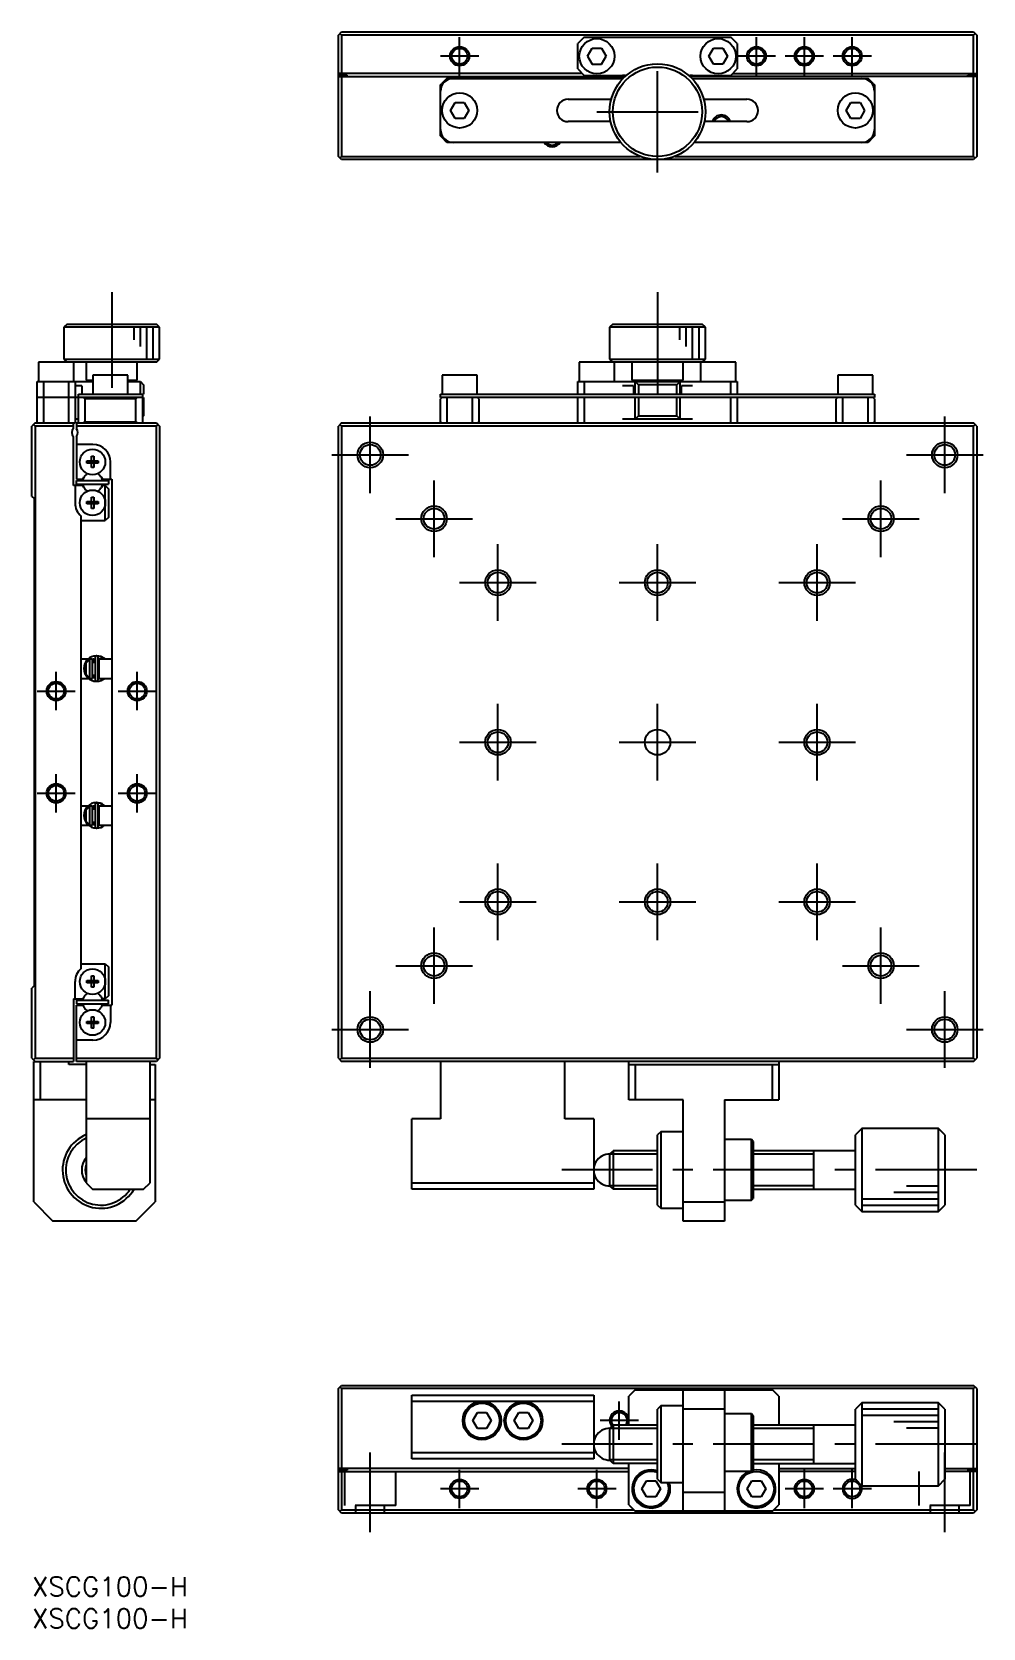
# Model space of a CAD drawing. Extents: x 0 to 329, y -8 to 242.
# Drawn here: x 0 to 149, y -8 to 242 of the extents above; entities that cross this region are included whole.
import ezdxf

# ---------------------------------------------------------------- set-up
doc = ezdxf.new("R2010")
doc.units = 0
doc.header["$LTSCALE"] = 0.5
doc.linetypes.add('CENTER', pattern=[50.8, 31.75, -6.35, 6.35, -6.35])
doc.linetypes.add('DASHED', pattern=[19.05, 12.7, -6.35])
for name, color, linetype in [('MSM_CENTER', 1, 'CENTER'), ('MSM_CONTINUOUS', 7, 'CONTINUOUS'), ('MSM_DASHED', 4, 'DASHED'), ('MSM_NARROW', 5, 'CONTINUOUS'), ('MSM_PART_NUMBER', 7, 'CONTINUOUS')]:
    doc.layers.add(name, color=color, linetype=linetype)
doc.styles.get("Standard").update_dxf_attribs({"font": 'txt.shx', "height": 3, "bigfont": 'bigfont.shx'})

# ---------------------------------------------------------------- blocks, each defined once
blk = doc.blocks.new('*U2')
at = {"layer": 'MSM_PART_NUMBER'}
blk.add_text('XSCG100-H', height=3, dxfattribs=at).set_placement((0, -3))
blk = doc.blocks.new('*U3')
at = {"layer": 'MSM_PART_NUMBER'}
blk.add_text('XSCG100-H', height=3, dxfattribs=at).set_placement((0, -8))

msp = doc.modelspace()

# ---------------------------------------------------------------- linework, layer by layer
at = {"layer": 'MSM_CENTER'}
for p, q in [((67, 235.199999), (67, 241.200001)), ((113.5, 235.199999), (113.5, 241.200001)), ((121, 235.199999), (121, 241.200001)), ((128.5, 235.199999), (128.5, 241.200001)), ((70.000002, 238.2), (63.999999, 238.2)), ((98, 220), (98, 239)), ((116.500002, 238.2), (110.499999, 238.2)), ((124.000002, 238.2), (117.999999, 238.2)), ((131.500002, 238.2), (125.499999, 238.2)), ((88.5, 229.5), (107.5, 229.5)), ((12.5, 201.25), (12.5, 186.25)), ((98, 201.25), (98, 185.25)), ((53, 169.75), (53, 181.75)), ((143, 169.75), (143, 181.75)), ((47, 175.75), (59, 175.75)), ((137, 175.75), (149, 175.75)), ((63, 159.75), (63, 171.75)), ((133, 159.75), (133, 171.75)), ((57, 165.75), (69, 165.75)), ((127, 165.75), (139, 165.75)), ((73, 149.75), (73, 161.75)), ((98, 149.75), (98, 161.75)), ((123, 149.75), (123, 161.75)), ((67, 155.75), (79, 155.75)), ((92, 155.75), (104, 155.75)), ((117, 155.75), (129, 155.75)), ((3.8, 135.749999), (3.8, 141.750001)), ((16.5, 135.749999), (16.5, 141.750001)), ((0.799998, 138.75), (6.800001, 138.75)), ((13.499998, 138.75), (19.500001, 138.75)), ((73, 124.75), (73, 136.75)), ((98, 124.75), (98, 136.75)), ((123, 124.75), (123, 136.75)), ((67, 130.75), (79, 130.75)), ((92, 130.75), (104, 130.75)), ((117, 130.75), (129, 130.75)), ((3.8, 119.749999), (3.8, 125.750001)), ((16.5, 119.749999), (16.5, 125.750001)), ((0.799998, 122.75), (6.800001, 122.75)), ((13.499998, 122.75), (19.500001, 122.75)), ((73, 99.75), (73, 111.75)), ((98, 99.75), (98, 111.75)), ((123, 99.75), (123, 111.75)), ((67, 105.75), (79, 105.75)), ((92, 105.75), (104, 105.75)), ((117, 105.75), (129, 105.75)), ((63, 89.75), (63, 101.75)), ((133, 89.75), (133, 101.75)), ((57, 95.75), (69, 95.75)), ((127, 95.75), (139, 95.75)), ((53, 79.75), (53, 91.75)), ((143, 79.75), (143, 91.75)), ((47, 85.75), (59, 85.75)), ((137, 85.75), (149, 85.75)), ((148, 63.75), (83, 63.75)), ((92, 21.499999), (92, 27.500001)), ((95.000002, 24.5), (88.999999, 24.5)), ((148, 20.8), (83, 20.8)), ((53, 7), (53, 19.5)), ((143, 7), (143, 19.5)), ((67, 10.799999), (67, 16.800001)), ((88.5, 10.799999), (88.5, 16.800001)), ((121, 10.799999), (121, 16.800001)), ((128.5, 10.799999), (128.5, 16.800001)), ((70.000002, 13.8), (63.999999, 13.8)), ((91.500002, 13.8), (85.499999, 13.8)), ((124.000002, 13.8), (117.999999, 13.8)), ((131.500002, 13.8), (125.499999, 13.8))]:
    msp.add_line(p, q, dxfattribs=at)
at = {"layer": 'MSM_CONTINUOUS'}
for p, q in [((48, 241.5), (48.5, 242)), ((48, 222.5), (48, 241.5)), ((48.25, 241.75), (48.5, 241.5)), ((48.5, 242), (147.5, 242)), ((147.5, 241.5), (48.5, 241.5)), ((48.5, 241.5), (48.5, 235.5)), ((86.5, 241.2), (85.5, 240.2)), ((85.5, 236.2), (85.5, 240.2)), ((86.5, 241.2), (109.5, 241.2)), ((110.5, 240.2), (109.5, 241.2)), ((110.5, 240.2), (110.5, 236.2)), ((147.5, 242), (148, 241.5)), ((147.5, 241.5), (147.75, 241.75)), ((147.5, 235.5), (147.5, 241.5)), ((148, 241.5), (148, 222.5)), ((87.056624, 238.2), (87.778312, 239.45)), ((87.056624, 238.2), (87.778312, 236.95)), ((87.778312, 239.45), (89.221688, 239.45)), ((89.221688, 239.45), (89.943376, 238.2)), ((89.221688, 236.95), (89.943376, 238.2)), ((106.056624, 238.2), (106.778312, 239.45)), ((106.778312, 236.95), (106.056624, 238.2)), ((106.778312, 239.45), (108.221688, 239.45)), ((108.221688, 239.45), (108.943376, 238.2)), ((108.943376, 238.2), (108.221688, 236.95)), ((86.2, 235.5), (48, 235.5)), ((48, 235.25), (49.4, 235.25)), ((48, 235), (92.90098, 235)), ((48.5, 235), (48.5, 222.5)), ((49.4, 235), (49.4, 235.25)), ((85.5, 236.2), (86.5, 235.2)), ((86.5, 235.2), (92.5, 235.2)), ((87.778312, 236.95), (89.221688, 236.95)), ((148, 235), (103.09902, 235)), ((103.5, 235.2), (109.5, 235.2)), ((108.221688, 236.95), (106.778312, 236.95)), ((109.5, 235.2), (110.5, 236.2)), ((109.8, 235.5), (148, 235.5)), ((148, 235.25), (146.6, 235.25)), ((146.6, 235), (146.6, 235.25)), ((147.5, 222.5), (147.5, 235)), ((64, 233.7), (64.2, 233.9)), ((64, 225.7), (64, 233.7)), ((65, 234.7), (64.2, 233.9)), ((64.2, 233.9), (64.2, 233.57178)), ((65, 234.7), (92.595372, 234.7)), ((103.404628, 234.7), (131, 234.7)), ((131.8, 233.9), (131, 234.7)), ((131.8, 233.57178), (131.8, 233.9)), ((131.8, 233.9), (132, 233.7)), ((132, 233.7), (132, 225.7)), ((65.556624, 229.7), (66.278312, 230.95)), ((66.278312, 230.95), (67.721688, 230.95)), ((67.721688, 230.95), (68.443376, 229.7)), ((84, 231.45), (90.757935, 231.45)), ((105.242065, 231.45), (112, 231.45)), ((127.556624, 229.7), (128.278312, 230.95)), ((128.278312, 230.95), (129.721688, 230.95)), ((129.721688, 230.95), (130.443376, 229.7)), ((66.278312, 228.45), (65.556624, 229.7)), ((67.721688, 228.45), (66.278312, 228.45)), ((68.443376, 229.7), (67.721688, 228.45)), ((90.661914, 227.95), (84, 227.95)), ((112, 227.95), (105.338086, 227.95)), ((128.278312, 228.45), (127.556624, 229.7)), ((129.721688, 228.45), (128.278312, 228.45)), ((130.443376, 229.7), (129.721688, 228.45)), ((64.2, 225.5), (64, 225.7)), ((64.2, 225.82822), (64.2, 225.5)), ((65, 224.7), (64.2, 225.5)), ((131.8, 225.5), (131, 224.7)), ((131.8, 225.5), (131.8, 225.82822)), ((132, 225.7), (131.8, 225.5)), ((48.5, 222), (48, 222.5)), ((48.5, 222.5), (48.25, 222.25)), ((48.5, 222.5), (95.307418, 222.5)), ((92.237188, 224.7), (65, 224.7)), ((100.692582, 222.5), (147.5, 222.5)), ((131, 224.7), (103.762812, 224.7)), ((147.75, 222.25), (147.5, 222.5)), ((148, 222.5), (147.5, 222)), ((147.5, 222), (48.5, 222)), ((5.5, 196.25), (5, 195.75)), ((20, 195.75), (5, 195.75)), ((5, 195.75), (5, 190.75)), ((5.5, 196.25), (19.5, 196.25)), ((20, 195.75), (19.5, 196.25)), ((20, 190.75), (20, 195.75)), ((91, 196.25), (90.5, 195.75)), ((105.5, 195.75), (90.5, 195.75)), ((90.5, 195.75), (90.5, 190.75)), ((91, 196.25), (105, 196.25)), ((105.5, 195.75), (105, 196.25)), ((105.5, 190.75), (105.5, 195.75)), ((19.5, 190.25), (1.05, 190.25)), ((1.05, 190.25), (1.05, 187.25)), ((5, 190.75), (20, 190.75)), ((5, 190.75), (5.5, 190.25)), ((6.55, 187.25), (6.55, 190.25)), ((8.5, 190.25), (8.5, 187.45)), ((16.5, 187.45), (16.5, 190.25)), ((19.5, 190.25), (20, 190.75)), ((110.25, 190.25), (85.75, 190.25)), ((85.75, 190.25), (85.75, 187.25)), ((90.5, 190.75), (105.5, 190.75)), ((90.5, 190.75), (91, 190.25)), ((91.25, 187.25), (91.25, 190.25)), ((94, 190.25), (94, 187.45)), ((102, 187.45), (102, 190.25)), ((104.75, 190.25), (104.75, 187.25)), ((105, 190.25), (105.5, 190.75)), ((110.25, 187.25), (110.25, 190.25)), ((15.05, 188.25), (9.55, 188.25)), ((9.55, 188.25), (9.55, 185.25)), ((15.05, 185.25), (15.05, 188.25)), ((69.75, 188.25), (64.25, 188.25)), ((64.25, 188.25), (64.25, 185.25)), ((69.75, 185.25), (69.75, 188.25)), ((131.75, 188.25), (126.25, 188.25)), ((126.25, 188.25), (126.25, 185.25)), ((131.75, 185.25), (131.75, 188.25)), ((0.8, 187.25), (9.55, 187.25)), ((0.8, 180.75), (0.8, 187.25)), ((1.8, 187.25), (1.8, 180.75)), ((5.8, 180.75), (5.8, 187.25)), ((6.8, 187.25), (6.8, 180.75)), ((7.8, 186.55), (6.8, 186.55)), ((7.3, 180.75), (7.3, 185.25)), ((7.3, 185.25), (17.5, 185.25)), ((7.8, 186.55), (7.8, 185.25)), ((8.5, 187.45), (9.55, 187.45)), ((8.5, 187.45), (8.7, 187.25)), ((15.05, 187.45), (16.5, 187.45)), ((15.05, 187.25), (17, 187.25)), ((16.3, 187.25), (16.5, 187.45)), ((17, 185.25), (17, 187.25)), ((17, 187.25), (17.5, 186.75)), ((17.3, 185.25), (17.3, 180.75)), ((17.5, 186.75), (17.5, 185.25)), ((64, 184.75), (64, 185.25)), ((64, 185.25), (132, 185.25)), ((85.5, 185.25), (85.5, 187.25)), ((85.5, 187.25), (110.5, 187.25)), ((86.5, 187.25), (86.5, 185.25)), ((94.232051, 186.55), (92.5, 186.55)), ((94, 187.45), (102, 187.45)), ((94, 187.45), (94.2, 187.25)), ((94.232051, 186.55), (94.232051, 185.25)), ((94.5, 187.25), (95, 186.75)), ((94.5, 185.25), (94.5, 187.25)), ((95, 186.75), (95, 185.25)), ((101, 186.75), (95, 186.75)), ((101.5, 187.25), (101, 186.75)), ((101, 185.25), (101, 186.75)), ((101.5, 187.25), (101.5, 185.25)), ((103.5, 186.55), (101.767949, 186.55)), ((101.767949, 185.25), (101.767949, 186.55)), ((101.8, 187.25), (102, 187.45)), ((109.5, 185.25), (109.5, 187.25)), ((110.5, 187.25), (110.5, 185.25)), ((132, 185.25), (132, 184.75)), ((17.5, 184.75), (0.8, 184.75)), ((8.3, 184.55), (8.1, 184.75)), ((16.3, 184.55), (8.3, 184.55)), ((8.3, 184.55), (8.3, 180.95)), ((16.5, 184.75), (16.3, 184.55)), ((16.3, 180.95), (16.3, 184.55)), ((17.5, 184.75), (17.5, 181.85)), ((64.2, 184.75), (64, 184.55)), ((132, 184.75), (64, 184.75)), ((64, 180.95), (64, 184.55)), ((65, 184.75), (65, 180.75)), ((69, 180.75), (69, 184.75)), ((70, 184.55), (69.8, 184.75)), ((70, 184.55), (70, 180.95)), ((85.5, 180.75), (85.5, 184.75)), ((86.5, 184.75), (86.5, 180.75)), ((94.5, 181.35), (94.5, 184.75)), ((95, 184.75), (95, 181.85)), ((101, 181.85), (101, 184.75)), ((101.5, 184.75), (101.5, 181.35)), ((109.5, 180.75), (109.5, 184.75)), ((110.5, 184.75), (110.5, 180.75)), ((126.2, 184.75), (126, 184.55)), ((126, 180.95), (126, 184.55)), ((127, 184.75), (127, 180.75)), ((131, 180.75), (131, 184.75)), ((132, 184.55), (131.8, 184.75)), ((132, 184.55), (132, 180.95)), ((0.5, 180.75), (0, 180.25)), ((0, 169.25), (0, 180.25)), ((0.5, 180.25), (0.25, 180.5)), ((0.5, 180.75), (6.8, 180.75)), ((0.5, 180.25), (0.5, 81.25)), ((6.5, 180.25), (0.5, 180.25)), ((6.5, 179.911438), (6.5, 180.75)), ((7.3, 181.35), (6.8, 181.35)), ((7, 180.75), (7, 179.85)), ((7, 180.75), (19.5, 180.75)), ((19.5, 180.25), (7, 180.25)), ((8.1, 180.75), (8.3, 180.95)), ((8.3, 180.95), (16.3, 180.95)), ((16.3, 180.95), (16.5, 180.75)), ((17.5, 181.85), (17.3, 181.65)), ((19.5, 180.75), (20, 180.25)), ((19.75, 180.5), (19.5, 180.25)), ((19.5, 81.25), (19.5, 180.25)), ((20, 180.25), (20, 81.25)), ((48.5, 180.75), (48, 180.25)), ((48, 81.25), (48, 180.25)), ((48.5, 180.25), (48.25, 180.5)), ((48.5, 180.75), (147.5, 180.75)), ((147.5, 180.25), (48.5, 180.25)), ((48.5, 180.25), (48.5, 81.25)), ((64.2, 180.75), (64, 180.95)), ((70, 180.95), (69.8, 180.75)), ((103.5, 181.35), (92.5, 181.35)), ((95, 181.85), (94.5, 181.35)), ((95, 181.85), (101, 181.85)), ((101, 181.85), (101.5, 181.35)), ((126.2, 180.75), (126, 180.95)), ((132, 180.95), (131.8, 180.75)), ((148, 180.25), (147.5, 180.75)), ((147.75, 180.5), (147.5, 180.25)), ((147.5, 81.25), (147.5, 180.25)), ((148, 180.25), (148, 81.25)), ((6.5, 170.95), (6.5, 178.588562)), ((7, 178.65), (7, 171.95)), ((9.55, 177.4), (7, 177.4)), ((9.32, 175.536361), (9.68, 175.536361)), ((9.32, 174.83), (9.32, 175.536361)), ((9.68, 175.536361), (9.68, 174.83)), ((8.613639, 174.83), (9.32, 174.83)), ((8.613639, 174.47), (8.613639, 174.83)), ((9.32, 174.47), (8.613639, 174.47)), ((9.330372, 174.819628), (9.32, 174.83)), ((9.330372, 174.480372), (9.32, 174.47)), ((9.32, 173.763639), (9.32, 174.47)), ((9.68, 173.763639), (9.32, 173.763639)), ((9.330372, 174.480372), (9.330372, 174.819628)), ((9.330372, 174.819628), (9.669628, 174.819628)), ((9.669628, 174.480372), (9.330372, 174.480372)), ((9.669628, 174.819628), (9.68, 174.83)), ((9.669628, 174.819628), (9.669628, 174.480372)), ((9.669628, 174.480372), (9.68, 174.47)), ((9.68, 174.83), (10.386361, 174.83)), ((9.68, 174.47), (9.68, 173.763639)), ((10.386361, 174.47), (9.68, 174.47)), ((10.386361, 174.83), (10.386361, 174.47)), ((12.3, 171.95), (12.3, 174.65)), ((7.955588, 170.95), (6.5, 170.95)), ((6.75, 170.95), (6.75, 168.25)), ((7, 171.95), (7.955588, 171.95)), ((7, 171.75), (12, 171.75)), ((7, 171.15), (7, 171.75)), ((7, 171.15), (12, 171.15)), ((7.955588, 171.95), (8.125185, 172.24375)), ((8.125185, 170.65625), (7.955588, 170.95)), ((10.874815, 172.24375), (11.044412, 171.95)), ((11.044412, 170.95), (10.874815, 170.65625)), ((11.044412, 171.95), (12.5, 171.95)), ((11.5, 170.95), (11.044412, 170.95)), ((11.5, 165.45), (11.5, 170.95)), ((11.5, 170.95), (12, 170.45)), ((12, 171.75), (12, 171.15)), ((12, 170.45), (12, 165.95)), ((12.5, 171.95), (12.5, 89.55)), ((0, 169.25), (0.35, 168.9)), ((0.35, 168.9), (0.35, 92.6)), ((8.613639, 168.43), (9.32, 168.43)), ((8.613639, 168.07), (8.613639, 168.43)), ((9.32, 168.07), (8.613639, 168.07)), ((9.32, 169.136361), (9.68, 169.136361)), ((9.32, 168.43), (9.32, 169.136361)), ((9.330372, 168.419628), (9.32, 168.43)), ((9.330372, 168.080372), (9.32, 168.07)), ((9.32, 167.363639), (9.32, 168.07)), ((9.330372, 168.080372), (9.330372, 168.419628)), ((9.330372, 168.419628), (9.669628, 168.419628)), ((9.669628, 168.080372), (9.330372, 168.080372)), ((9.669628, 168.419628), (9.68, 168.43)), ((9.669628, 168.419628), (9.669628, 168.080372)), ((9.669628, 168.080372), (9.68, 168.07)), ((9.68, 169.136361), (9.68, 168.43)), ((9.68, 168.43), (10.386361, 168.43)), ((9.68, 168.07), (9.68, 167.363639)), ((10.386361, 168.07), (9.68, 168.07)), ((10.386361, 168.43), (10.386361, 168.07)), ((7.7, 95.329062), (7.7, 166.170938)), ((7.7, 165.45), (11.5, 165.45)), ((9.68, 167.363639), (9.32, 167.363639)), ((12, 165.95), (11.5, 165.45)), ((8.768488, 143.75), (7.7, 143.75)), ((8.5, 143.166515), (9, 143.695683)), ((8.5, 141.333485), (8.5, 143.166515)), ((9, 143.75), (9, 140.75)), ((9.5, 143.75), (9, 143.75)), ((9.499825, 143.705309), (9.90976, 143.825193)), ((9.5, 140.75), (9.5, 143.75)), ((9.909816, 143.25), (9.5, 143.25)), ((9.7, 143.75), (9.611564, 143.75)), ((9.7, 143.25), (9.7, 143.75)), ((9.909816, 144.066084), (9.909816, 140.516084)), ((10.836311, 144.163382), (10.154198, 144.290229)), ((10.355104, 144.13469), (10.349733, 144.132424)), ((10.388597, 144.147694), (10.355104, 144.13469)), ((10.359816, 140.516084), (10.359816, 144.066084)), ((10.359816, 143.465221), (10.499959, 143.705542)), ((10.5, 143.25), (10.359816, 143.25)), ((10.42269, 144.159011), (10.388597, 144.147694)), ((10.4573, 144.168616), (10.42269, 144.159011)), ((10.492342, 144.176483), (10.4573, 144.168616)), ((10.527729, 144.182595), (10.492342, 144.176483)), ((10.5, 143.75), (10.5, 140.75)), ((12.5, 143.75), (10.5, 143.75)), ((10.563375, 144.186937), (10.527729, 144.182595)), ((10.59919, 144.189496), (10.563375, 144.186937)), ((10.635089, 144.190268), (10.59919, 144.189496)), ((10.670982, 144.18925), (10.635089, 144.190268)), ((10.706781, 144.186445), (10.670982, 144.18925)), ((10.742398, 144.181859), (10.706781, 144.186445)), ((10.777745, 144.175504), (10.742398, 144.181859)), ((10.768643, 143.759397), (10.763253, 143.75)), ((10.774403, 143.769881), (10.768643, 143.759397)), ((10.921883, 144.129112), (10.774062, 143.749982)), ((10.780495, 143.781383), (10.774403, 143.769881)), ((10.812736, 144.167394), (10.777745, 144.175504)), ((10.78688, 143.793829), (10.780495, 143.781383)), ((10.793516, 143.807137), (10.78688, 143.793829)), ((10.80036, 143.82122), (10.793516, 143.807137)), ((10.807367, 143.835987), (10.80036, 143.82122)), ((10.814492, 143.851342), (10.807367, 143.835987)), ((10.847283, 144.15755), (10.812736, 144.167394)), ((10.821688, 143.867185), (10.814492, 143.851342)), ((10.828909, 143.883412), (10.821688, 143.867185)), ((10.836107, 143.899918), (10.828909, 143.883412)), ((10.843236, 143.916596), (10.836107, 143.899918)), ((10.92052, 144.129692), (10.836311, 144.163382)), ((10.850248, 143.933336), (10.843236, 143.916596)), ((10.881302, 144.145995), (10.847283, 144.15755)), ((10.857099, 143.950029), (10.850248, 143.933336)), ((10.863744, 143.966568), (10.857099, 143.950029)), ((10.87014, 143.982844), (10.863744, 143.966568)), ((10.876244, 143.998751), (10.87014, 143.982844)), ((10.882017, 144.014185), (10.876244, 143.998751)), ((10.912964, 144.133498), (10.881302, 144.145995)), ((10.887422, 144.029047), (10.882017, 144.014185)), ((10.892423, 144.043239), (10.887422, 144.029047)), ((10.896988, 144.056668), (10.892423, 144.043239)), ((10.901087, 144.069248), (10.896988, 144.056668)), ((10.904693, 144.080897), (10.901087, 144.069248)), ((10.907783, 144.091538), (10.904693, 144.080897)), ((10.910336, 144.101102), (10.907783, 144.091538)), ((10.912337, 144.109527), (10.910336, 144.101102)), ((10.912259, 144.133645), (10.913719, 144.132925)), ((10.913771, 144.116759), (10.912337, 144.109527)), ((11.501531, 143.750224), (10.912719, 144.13301)), ((10.913719, 144.132925), (10.914604, 144.130858)), ((10.91463, 144.122749), (10.913771, 144.116759)), ((10.914604, 144.130858), (10.914909, 144.127459)), ((10.914909, 144.127459), (10.91463, 144.122749)), ((10.994592, 144.096219), (10.92052, 144.129692)), ((7.7, 140.75), (8.862118, 140.75)), ((9, 140.804317), (8.5, 141.333485)), ((9, 140.75), (9.5, 140.75)), ((9.909751, 140.75729), (9.499871, 140.876509)), ((9.5, 141.25), (9.909816, 141.25)), ((9.7, 140.803188), (9.7, 141.25)), ((10.359816, 141.25), (10.5, 141.25)), ((10.499995, 140.876607), (10.359816, 141.116948)), ((10.500103, 140.784345), (10.359883, 140.756971)), ((10.5, 140.75), (12.5, 140.75)), ((10.859415, 140.428523), (10.860371, 140.428841)), ((10.860371, 140.428841), (10.862998, 140.429722)), ((10.862998, 140.429722), (10.864236, 140.430141)), ((10.864236, 140.430141), (10.865972, 140.430732)), ((10.865972, 140.430732), (10.86775, 140.431344)), ((10.86775, 140.431344), (10.869134, 140.431823)), ((10.869134, 140.431823), (10.870426, 140.432273)), ((10.870426, 140.432273), (10.871895, 140.432789)), ((10.871895, 140.432789), (10.873133, 140.433226)), ((10.873133, 140.433226), (10.874875, 140.433845)), ((10.874875, 140.433845), (10.876282, 140.434349)), ((10.876282, 140.434349), (10.8777, 140.43486)), ((10.8777, 140.43486), (10.878964, 140.435319)), ((10.878964, 140.435319), (10.912964, 140.448671)), ((10.912259, 140.448524), (10.912056, 140.449009)), ((10.912964, 140.448671), (10.912259, 140.448524)), ((8.768488, 120.75), (7.7, 120.75)), ((8.5, 120.166515), (9, 120.695683)), ((8.5, 118.333485), (8.5, 120.166515)), ((9, 120.75), (9, 117.75)), ((9.5, 120.75), (9, 120.75)), ((9.499825, 120.705309), (9.90976, 120.825193)), ((9.5, 117.75), (9.5, 120.75)), ((9.909816, 120.25), (9.5, 120.25)), ((9.7, 120.75), (9.611564, 120.75)), ((9.7, 120.25), (9.7, 120.75)), ((9.909816, 121.066084), (9.909816, 117.516084)), ((10.836311, 121.163382), (10.154198, 121.290229)), ((10.355104, 121.13469), (10.349733, 121.132424)), ((10.388597, 121.147694), (10.355104, 121.13469)), ((10.359816, 117.516084), (10.359816, 121.066084)), ((10.359816, 120.465221), (10.499959, 120.705542)), ((10.5, 120.25), (10.359816, 120.25)), ((10.42269, 121.159011), (10.388597, 121.147694)), ((10.4573, 121.168616), (10.42269, 121.159011)), ((10.492342, 121.176483), (10.4573, 121.168616)), ((10.527729, 121.182595), (10.492342, 121.176483)), ((10.5, 120.75), (10.5, 117.75)), ((12.5, 120.75), (10.5, 120.75)), ((10.563375, 121.186937), (10.527729, 121.182595)), ((10.59919, 121.189496), (10.563375, 121.186937)), ((10.635089, 121.190268), (10.59919, 121.189496)), ((10.670982, 121.18925), (10.635089, 121.190268)), ((10.706781, 121.186445), (10.670982, 121.18925)), ((10.742398, 121.181859), (10.706781, 121.186445)), ((10.777745, 121.175504), (10.742398, 121.181859)), ((10.768643, 120.759397), (10.763253, 120.75)), ((10.774403, 120.769881), (10.768643, 120.759397)), ((10.922579, 121.127992), (10.774062, 120.749982)), ((10.780495, 120.781383), (10.774403, 120.769881)), ((10.812736, 121.167394), (10.777745, 121.175504)), ((10.78688, 120.793829), (10.780495, 120.781383)), ((10.793516, 120.807137), (10.78688, 120.793829)), ((10.80036, 120.82122), (10.793516, 120.807137)), ((10.807367, 120.835987), (10.80036, 120.82122)), ((10.814492, 120.851342), (10.807367, 120.835987)), ((10.847283, 121.15755), (10.812736, 121.167394)), ((10.821688, 120.867185), (10.814492, 120.851342)), ((10.828909, 120.883412), (10.821688, 120.867185)), ((10.836107, 120.899918), (10.828909, 120.883412)), ((10.843236, 120.916596), (10.836107, 120.899918)), ((10.994592, 121.096219), (10.836311, 121.163382)), ((10.850248, 120.933336), (10.843236, 120.916596)), ((10.881302, 121.145995), (10.847283, 121.15755)), ((10.857099, 120.950029), (10.850248, 120.933336)), ((10.863744, 120.966568), (10.857099, 120.950029)), ((10.87014, 120.982844), (10.863744, 120.966568)), ((10.876244, 120.998751), (10.87014, 120.982844)), ((10.882017, 121.014185), (10.876244, 120.998751)), ((10.912964, 121.133498), (10.881302, 121.145995)), ((10.887422, 121.029047), (10.882017, 121.014185)), ((10.892423, 121.043239), (10.887422, 121.029047)), ((10.896988, 121.056668), (10.892423, 121.043239)), ((10.901087, 121.069248), (10.896988, 121.056668)), ((10.904693, 121.080897), (10.901087, 121.069248)), ((10.907783, 121.091538), (10.904693, 121.080897)), ((10.910336, 121.101102), (10.907783, 121.091538)), ((10.912337, 121.109527), (10.910336, 121.101102)), ((10.912259, 121.133645), (10.913719, 121.132925)), ((10.913771, 121.116759), (10.912337, 121.109527)), ((11.501531, 120.750224), (10.912719, 121.13301)), ((10.913719, 121.132925), (10.914604, 121.130858)), ((10.91463, 121.122749), (10.913771, 121.116759)), ((10.914604, 121.130858), (10.914909, 121.127459)), ((10.914909, 121.127459), (10.91463, 121.122749)), ((10.921883, 121.129112), (10.922579, 121.127992)), ((7.7, 117.75), (8.862118, 117.75)), ((9, 117.804317), (8.5, 118.333485)), ((9, 117.75), (9.5, 117.75)), ((9.909751, 117.75729), (9.499871, 117.876509)), ((9.5, 118.25), (9.909816, 118.25)), ((9.7, 117.803188), (9.7, 118.25)), ((10.359816, 118.25), (10.5, 118.25)), ((10.499995, 117.876607), (10.359816, 118.116948)), ((10.500103, 117.784345), (10.359883, 117.756971)), ((10.5, 117.75), (12.5, 117.75)), ((10.859415, 117.428523), (10.860371, 117.428841)), ((10.860371, 117.428841), (10.862998, 117.429722)), ((10.862998, 117.429722), (10.864236, 117.430141)), ((10.864236, 117.430141), (10.865972, 117.430732)), ((10.865972, 117.430732), (10.86775, 117.431344)), ((10.86775, 117.431344), (10.869134, 117.431823)), ((10.869134, 117.431823), (10.870426, 117.432273)), ((10.870426, 117.432273), (10.871895, 117.432789)), ((10.871895, 117.432789), (10.873133, 117.433226)), ((10.873133, 117.433226), (10.874875, 117.433845)), ((10.874875, 117.433845), (10.876282, 117.434349)), ((10.876282, 117.434349), (10.8777, 117.43486)), ((10.8777, 117.43486), (10.878964, 117.435319)), ((10.878964, 117.435319), (10.912964, 117.448671)), ((10.912259, 117.448524), (10.912056, 117.449009)), ((10.912964, 117.448671), (10.912259, 117.448524)), ((7.7, 96.05), (11.5, 96.05)), ((11.5, 90.55), (11.5, 96.05)), ((11.5, 96.05), (12, 95.55)), ((12, 95.55), (12, 91.05)), ((0.35, 92.6), (0, 92.25)), ((6.75, 90.55), (6.75, 93.25)), ((8.613639, 93.43), (9.32, 93.43)), ((8.613639, 93.07), (8.613639, 93.43)), ((9.32, 93.07), (8.613639, 93.07)), ((9.32, 94.136361), (9.68, 94.136361)), ((9.32, 93.43), (9.32, 94.136361)), ((9.330372, 93.419628), (9.32, 93.43)), ((9.330372, 93.080372), (9.32, 93.07)), ((9.32, 92.363639), (9.32, 93.07)), ((9.330372, 93.080372), (9.330372, 93.419628)), ((9.330372, 93.419628), (9.669628, 93.419628)), ((9.669628, 93.080372), (9.330372, 93.080372)), ((9.669628, 93.419628), (9.68, 93.43)), ((9.669628, 93.419628), (9.669628, 93.080372)), ((9.669628, 93.080372), (9.68, 93.07)), ((9.68, 94.136361), (9.68, 93.43)), ((9.68, 93.43), (10.386361, 93.43)), ((9.68, 93.07), (9.68, 92.363639)), ((10.386361, 93.07), (9.68, 93.07)), ((10.386361, 93.43), (10.386361, 93.07)), ((0, 81.25), (0, 92.25)), ((6.5, 90.55), (7.955588, 90.55)), ((6.5, 90.55), (6.5, 80.75)), ((7, 90.35), (12, 90.35)), ((7, 90.35), (7, 89.75)), ((8.125185, 90.84375), (7.955588, 90.55)), ((9.68, 92.363639), (9.32, 92.363639)), ((11.044412, 90.55), (10.874815, 90.84375)), ((11.5, 90.55), (11.044412, 90.55)), ((12, 91.05), (11.5, 90.55)), ((12, 89.75), (12, 90.35)), ((7, 89.75), (12, 89.75)), ((7, 80.75), (7, 89.55)), ((7, 89.55), (7.955588, 89.55)), ((7.955588, 89.55), (8.125185, 89.25625)), ((9.32, 87.736361), (9.68, 87.736361)), ((9.32, 87.03), (9.32, 87.736361)), ((9.68, 87.736361), (9.68, 87.03)), ((10.874815, 89.25625), (11.044412, 89.55)), ((11.044412, 89.55), (12.5, 89.55)), ((12.3, 89.55), (12.3, 86.85)), ((8.613639, 87.03), (9.32, 87.03)), ((8.613639, 86.67), (8.613639, 87.03)), ((9.32, 86.67), (8.613639, 86.67)), ((9.330372, 87.019628), (9.32, 87.03)), ((9.330372, 86.680372), (9.32, 86.67)), ((9.32, 85.963639), (9.32, 86.67)), ((9.68, 85.963639), (9.32, 85.963639)), ((9.330372, 86.680372), (9.330372, 87.019628)), ((9.330372, 87.019628), (9.669628, 87.019628)), ((9.669628, 86.680372), (9.330372, 86.680372)), ((9.669628, 87.019628), (9.68, 87.03)), ((9.669628, 87.019628), (9.669628, 86.680372)), ((9.669628, 86.680372), (9.68, 86.67)), ((9.68, 87.03), (10.386361, 87.03)), ((10.386361, 86.67), (9.68, 86.67)), ((9.68, 85.963639), (9.68, 86.67)), ((10.386361, 87.03), (10.386361, 86.67)), ((9.55, 84.1), (7, 84.1)), ((0, 81.25), (0.5, 80.75)), ((0.25, 81), (0.5, 81.25)), ((0.3, 80.75), (6.5, 80.75)), ((0.3, 58.75), (0.3, 80.75)), ((0.5, 81.25), (6.5, 81.25)), ((1.3, 80.75), (1.3, 74.75)), ((5.8, 80.25), (5.8, 80.75)), ((8.5, 80.25), (5.8, 80.25)), ((7, 81.25), (19.5, 81.25)), ((19.5, 80.75), (7, 80.75)), ((8.5, 80.75), (8.5, 61.75)), ((18.5, 61.75), (18.5, 80.75)), ((18.5, 80.25), (19.3, 80.25)), ((19.3, 80.25), (19.3, 58.75)), ((19.5, 81.25), (19.75, 81)), ((20, 81.25), (19.5, 80.75)), ((48, 81.25), (48.5, 80.75)), ((48.5, 81.25), (48.25, 81)), ((48.5, 81.25), (147.5, 81.25)), ((147.5, 80.75), (48.5, 80.75)), ((64, 80.75), (64, 71.75)), ((83.5, 71.75), (83.5, 80.75)), ((93.5, 74.75), (93.5, 80.75)), ((93.5, 80.25), (117, 80.25)), ((94.5, 80.25), (94.5, 74.75)), ((116, 74.75), (116, 80.25)), ((117, 80.75), (117, 74.75)), ((147.75, 81), (147.5, 81.25)), ((147.5, 80.75), (148, 81.25)), ((8.5, 74.75), (0.3, 74.75)), ((19.3, 74.75), (18.5, 74.75)), ((102, 74.75), (93.5, 74.75)), ((102, 55.75), (102, 74.75)), ((108.5, 74.75), (117, 74.75)), ((108.5, 74.75), (108.5, 55.75)), ((18.5, 71.75), (8.5, 71.75)), ((64, 71.75), (59.5, 71.75)), ((59.5, 60.75), (59.5, 71.75)), ((88, 71.75), (83.5, 71.75)), ((88, 71.75), (88, 60.75)), ((130, 70.25), (129, 69.25)), ((130, 70.25), (130, 57.25)), ((142, 70.25), (130, 70.25)), ((142, 57.25), (142, 70.25)), ((143, 69.25), (142, 70.25)), ((98.5, 69.75), (98, 69.25)), ((98, 58.25), (98, 69.25)), ((98.5, 69.75), (98.5, 57.75)), ((102, 69.75), (98.5, 69.75)), ((112.7, 68.5), (108.5, 68.5)), ((112.7, 59), (112.7, 68.5)), ((113, 68.2), (112.7, 68.5)), ((113, 68.2), (113, 59.3)), ((129, 58.25), (129, 69.25)), ((143, 69.25), (143, 58.25)), ((90.5, 66.2085), (91.0415, 66.75)), ((90.5, 66.2085), (90.5, 61.2915)), ((91.0415, 66.75), (91.0415, 60.75)), ((98, 66.75), (91.0415, 66.75)), ((129, 66.75), (113.000019, 66.75)), ((122.5, 60.749995), (122.5, 66.750005)), ((8.5, 61.75), (9.5, 60.75)), ((9.5, 60.75), (17.5, 60.75)), ((17.5, 60.75), (18.5, 61.75)), ((59.5, 61.75), (88, 61.75)), ((88, 60.75), (59.5, 60.75)), ((91.0415, 60.75), (90.5, 61.2915)), ((98, 60.75), (91.0415, 60.75)), ((113.000019, 60.75), (129, 60.75)), ((0.3, 58.75), (3.3, 55.75)), ((16.3, 55.75), (19.3, 58.75)), ((98, 58.25), (98.5, 57.75)), ((98.5, 57.75), (102, 57.75)), ((102, 58.75), (108.5, 58.75)), ((108.5, 59), (112.7, 59)), ((112.7, 59), (113, 59.3)), ((129, 58.25), (130, 57.25)), ((142, 57.25), (143, 58.25)), ((16.3, 55.75), (3.3, 55.75)), ((108.5, 55.75), (102, 55.75)), ((130, 57.25), (142, 57.25)), ((48, 29.5), (48.5, 30)), ((48.5, 30), (147.5, 30)), ((148, 29.5), (147.5, 30)), ((48, 10.5), (48, 29.5)), ((48.25, 29.75), (48.5, 29.5)), ((48.5, 29.5), (48.5, 17)), ((147.5, 29.5), (48.5, 29.5)), ((59.5, 28.5), (88, 28.5)), ((59.5, 18.5), (59.5, 28.5)), ((88, 27.5), (59.5, 27.5)), ((88, 28.5), (88, 18.5)), ((94.5, 29.3), (93.5, 28.3)), ((93.5, 23.8), (93.5, 28.3)), ((94.5, 29.3), (116, 29.3)), ((102, 10.3), (102, 29.3)), ((108.5, 29.3), (108.5, 10.3)), ((117, 28.3), (116, 29.3)), ((117, 28.3), (117, 23.8)), ((147.5, 29.5), (147.75, 29.75)), ((147.5, 17), (147.5, 29.5)), ((148, 29.5), (148, 10.5)), ((69.056624, 24.5), (69.778312, 25.75)), ((69.778312, 25.75), (71.221688, 25.75)), ((71.221688, 25.75), (71.943376, 24.5)), ((75.556624, 24.5), (76.278312, 25.75)), ((76.278312, 25.75), (77.721688, 25.75)), ((77.721688, 25.75), (78.443376, 24.5)), ((98.5, 26.8), (98, 26.3)), ((98, 15.3), (98, 26.3)), ((98.5, 26.8), (98.5, 14.8)), ((102, 26.8), (98.5, 26.8)), ((108.5, 26.3), (102, 26.3)), ((112.7, 25.55), (108.5, 25.55)), ((112.7, 16.55), (112.7, 25.55)), ((113, 25.25), (112.7, 25.55)), ((113, 25.25), (113, 16.55)), ((130, 27.3), (129, 26.3)), ((129, 15.3), (129, 26.3)), ((130, 27.3), (130, 14.3)), ((142, 27.3), (130, 27.3)), ((142, 14.3), (142, 27.3)), ((143, 26.3), (142, 27.3)), ((143, 26.3), (143, 15.3)), ((69.778312, 23.25), (69.056624, 24.5)), ((71.221688, 23.25), (69.778312, 23.25)), ((71.943376, 24.5), (71.221688, 23.25)), ((76.278312, 23.25), (75.556624, 24.5)), ((77.721688, 23.25), (76.278312, 23.25)), ((78.443376, 24.5), (77.721688, 23.25)), ((90.5, 23.2585), (91.0415, 23.8)), ((90.5, 23.2585), (90.5, 18.3415)), ((91.0415, 23.8), (91.0415, 17.8)), ((98, 23.8), (91.0415, 23.8)), ((129, 23.8), (113, 23.8)), ((122.5, 17.799995), (122.5, 23.800005)), ((59.5, 19.5), (88, 19.5)), ((88, 18.5), (59.5, 18.5)), ((91.0415, 17.8), (90.5, 18.3415)), ((98, 17.8), (91.0415, 17.8)), ((93.5, 11.3), (93.5, 17.8)), ((113, 17.8), (129, 17.8)), ((117, 17.8), (117, 11.3)), ((93.5, 17), (48, 17)), ((48, 16.75), (49.4, 16.75)), ((48, 16.5), (93.5, 16.5)), ((48.5, 16.5), (48.5, 10.5)), ((49.4, 17), (49.4, 16.75)), ((95.556624, 13.8), (96.278312, 15.05)), ((96.278312, 15.05), (97.721688, 15.05)), ((97.721688, 15.05), (98.443376, 13.8)), ((98, 15.3), (98.5, 14.8)), ((113, 16.55), (108.5, 16.55)), ((112.056624, 13.8), (112.778312, 15.05)), ((112.778312, 15.05), (114.221688, 15.05)), ((114.221688, 15.05), (114.943376, 13.8)), ((117, 17), (129, 17)), ((129, 16.5), (117, 16.5)), ((129, 15.3), (130, 14.3)), ((142, 14.3), (143, 15.3)), ((143, 17), (148, 17)), ((148, 16.5), (143, 16.5)), ((146.6, 17), (146.6, 16.75)), ((148, 16.75), (146.6, 16.75)), ((147.5, 10.5), (147.5, 16.5)), ((96.278312, 12.55), (95.556624, 13.8)), ((97.721688, 12.55), (96.278312, 12.55)), ((98.443376, 13.8), (97.721688, 12.55)), ((98.5, 14.8), (102, 14.8)), ((102, 13.3), (108.5, 13.3)), ((112.778312, 12.55), (112.056624, 13.8)), ((114.221688, 12.55), (112.778312, 12.55)), ((114.943376, 13.8), (114.221688, 12.55)), ((130, 14.3), (142, 14.3)), ((48.5, 10), (48, 10.5)), ((48.5, 10.5), (48.25, 10.25)), ((48.5, 10.5), (94.3, 10.5)), ((147.5, 10), (48.5, 10)), ((93.5, 11.3), (94.5, 10.3)), ((116, 10.3), (94.5, 10.3)), ((116, 10.3), (117, 11.3)), ((116.2, 10.5), (147.5, 10.5)), ((147.75, 10.25), (147.5, 10.5)), ((148, 10.5), (147.5, 10))]:
    msp.add_line(p, q, dxfattribs=at)
for centre, radius in [((88.5, 238.2), 2.75), ((107.5, 238.2), 2.75), ((67, 238.2), 1.2295), ((113.5, 238.2), 1.2295), ((121, 238.2), 1.2295), ((128.5, 238.2), 1.2295), ((98, 229.5), 7.5), ((98, 229.5), 7), ((67, 229.7), 2.75), ((129, 229.7), 2.75), ((9.5, 174.65), 2), ((53, 175.75), 1.621), ((143, 175.75), 1.621), ((9.5, 168.25), 2), ((63, 165.75), 1.621), ((133, 165.75), 1.621), ((73, 155.75), 1.621), ((98, 155.75), 1.621), ((123, 155.75), 1.621), ((3.799999, 138.75), 1.2295), ((16.499999, 138.75), 1.2295), ((98, 130.75), 2), ((73, 130.75), 1.621), ((123, 130.75), 1.621), ((3.799999, 122.75), 1.2295), ((16.499999, 122.75), 1.2295), ((73, 105.75), 1.621), ((98, 105.75), 1.621), ((123, 105.75), 1.621), ((9.5, 93.25), 2), ((63, 95.75), 1.621), ((133, 95.75), 1.621), ((9.5, 86.85), 2), ((53, 85.75), 1.621), ((143, 85.75), 1.621), ((70.5, 24.5), 3), ((77, 24.5), 3), ((70.5, 24.5), 2.75), ((77, 24.5), 2.75), ((67, 13.8), 1.2295), ((88.5, 13.8), 1.2295), ((113.5, 13.8), 2.75), ((121, 13.8), 1.2295), ((128.5, 13.8), 1.2295)]:
    msp.add_circle(centre, radius, dxfattribs=at)
for centre, radius, start, end in [((92.5, 233.2), 2, 74.334976, 90), ((103.5, 233.2), 2, 90, 105.665024), ((66, 232.7), 2, 90, 180), ((130, 232.7), 2, 0, 90), ((84, 229.7), 1.75, 90, 270), ((112, 229.7), 1.75, 270, 90), ((108, 227.5), 1.2295, 21.4692876, 158.5307124), ((66, 226.7), 2, 180, 270), ((130, 226.7), 2, 270, 0), ((81.5, 225.5), 1.2295, 220.59221186, 319.40778814), ((7.25, 179.25), 1, 138.590378, 221.409622), ((6.2, 179.25), 1, 323.130102, 36.869898), ((9.55, 174.65), 2.75, 0, 90), ((9.5, 171.45), 1.5875, 135, 150), ((9.615, 171.33519), 1.75, 121.886504, 135.004406), ((9.5, 171.449999), 1.5875, 120.433182, 134.999974), ((9.5, 171.449999), 1.5875, 45.000026, 59.566818), ((9.385, 171.33519), 1.75, 44.995594, 58.113496), ((9.5, 171.45), 1.5875, 30, 45), ((9.5, 171.449999), 1.5875, 149.999969, 169.10691), ((9.5, 171.449999), 1.5875, 190.893016, 210), ((9.5, 171.45), 1.5875, 210, 225), ((9.5, 171.449999), 1.5875, 224.999974, 239.566737), ((9.615, 171.56481), 1.75, 224.995594, 238.113496), ((9.5, 171.449999), 1.5875, 300.433263, 315.000026), ((9.385, 171.56481), 1.75, 301.886504, 315.004406), ((9.5, 171.45), 1.5875, 315, 330), ((9.5, 171.449999), 1.5875, 10.89309, 30.000031), ((9.5, 171.449999), 1.5875, 330.000031, 349.106984), ((9.5, 168.25), 2.75, 180, 229.114807), ((10.134894, 142.291122), 1.999256, 90.7244, 269.309621), ((10.134816, 144.066084), 0.225, 0, 180), ((10.134816, 140.516084), 0.225, 180, 0), ((10.133182, 142.296113), 2.004326, 270.74954, 309.511687), ((10.134894, 119.291122), 1.999256, 90.7244, 269.309621), ((10.134816, 121.066084), 0.225, 0, 180), ((10.134816, 117.516084), 0.225, 180, 0), ((10.133182, 119.296113), 2.004326, 270.74954, 309.511687), ((9.5, 93.25), 2.75, 130.885193, 180), ((9.5, 90.050001), 1.5875, 150, 169.106984), ((9.5, 90.05), 1.5875, 135, 150), ((9.5, 90.050001), 1.5875, 120.433263, 135.000026), ((9.615, 89.93519), 1.75, 121.886504, 135.004406), ((9.5, 90.050001), 1.5875, 44.999974, 59.566737), ((9.385, 89.93519), 1.75, 44.995594, 58.113496), ((9.5, 90.05), 1.5875, 30, 45), ((9.5, 90.050001), 1.5875, 10.893016, 30), ((9.5, 90.050001), 1.5875, 190.89309, 210), ((9.5, 90.05), 1.5875, 210, 225), ((9.615, 90.16481), 1.75, 224.995594, 238.113496), ((9.5, 90.050001), 1.5875, 225.000026, 239.566818), ((9.5, 90.050001), 1.5875, 300.433182, 314.999974), ((9.385, 90.16481), 1.75, 301.886504, 315.004406), ((9.5, 90.05), 1.5875, 315, 330), ((9.5, 90.050001), 1.5875, 330, 349.10691), ((9.55, 86.85), 2.75, 270, 0), ((10.8, 63.75), 6, 112.54031, 330), ((10.8, 63.75), 5.5, 114.719851, 326.944269), ((10.8, 63.75), 3, 140.05549481, 219.94450519), ((90.5, 63.75), 2.5, 89.05661378, 270.94337613), ((92, 24.5), 1.2295, 325.29598534, 216.45026647), ((90.5, 20.8), 2.5, 89.05661378, 270.94337613), ((97, 13.8), 3, 70.528779, 19.47120822), ((97, 13.8), 2.75, 68.676314, 21.32369537), ((113.5, 13.8), 3, 113.556464, 99.59402736)]:
    msp.add_arc(centre, radius, start, end, dxfattribs=at)
at = {"layer": 'MSM_DASHED'}
for p, q in [((49, 11.2), (49, 16.5)), ((57, 11.2), (57, 16.5)), ((139, 11.2), (139, 16.5)), ((147, 11.2), (147, 16.5)), ((57, 11.2), (49, 11.2)), ((50.75, 10), (50.75, 11.2)), ((55.25, 10), (55.25, 11.2)), ((147, 11.2), (139, 11.2)), ((140.75, 10), (140.75, 11.2)), ((145.25, 10), (145.25, 11.2))]:
    msp.add_line(p, q, dxfattribs=at)
at = {"layer": 'MSM_NARROW'}
for p, q in [((16, 193.75), (16, 195.75)), ((17, 192.75), (17, 195.75)), ((18, 190.75), (18, 195.75)), ((19, 190.75), (19, 195.75)), ((101.5, 193.75), (101.5, 195.75)), ((102.5, 192.75), (102.5, 195.75)), ((103.5, 190.75), (103.5, 195.75)), ((104.5, 190.75), (104.5, 195.75)), ((98, 66.2085), (90.5, 66.2085)), ((122.5, 66.2085), (113, 66.2085)), ((98, 61.2915), (90.5, 61.2915)), ((122.5, 61.2915), (113, 61.2915)), ((135, 60.25), (142, 60.25)), ((137, 61.25), (142, 61.25)), ((130, 59.25), (142, 59.25)), ((130, 58.25), (142, 58.25)), ((142, 26.3), (130, 26.3)), ((142, 25.3), (130, 25.3)), ((98, 23.2585), (90.5, 23.2585)), ((122.5, 23.2585), (113, 23.2585)), ((142, 24.3), (135, 24.3)), ((142, 23.3), (137, 23.3)), ((98, 18.3415), (90.5, 18.3415)), ((122.5, 18.3415), (113, 18.3415))]:
    msp.add_line(p, q, dxfattribs=at)
for centre, radius in [((67, 238.2), 1.5), ((113.5, 238.2), 1.5), ((121, 238.2), 1.5), ((128.5, 238.2), 1.5), ((53, 175.75), 2), ((143, 175.75), 2), ((63, 165.75), 2), ((133, 165.75), 2), ((73, 155.75), 2), ((98, 155.75), 2), ((123, 155.75), 2), ((3.799999, 138.75), 1.5), ((16.499999, 138.75), 1.5), ((73, 130.75), 2), ((123, 130.75), 2), ((3.799999, 122.75), 1.5), ((16.499999, 122.75), 1.5), ((73, 105.75), 2), ((98, 105.75), 2), ((123, 105.75), 2), ((63, 95.75), 2), ((133, 95.75), 2), ((53, 85.75), 2), ((143, 85.75), 2), ((67, 13.8), 1.5), ((88.5, 13.8), 1.5), ((121, 13.8), 1.5)]:
    msp.add_circle(centre, radius, dxfattribs=at)
for centre, radius, start, end in [((108, 227.5), 1.5, 17.45760312, 162.54239688), ((81.5, 225.5), 1.5, 212.23095264, 327.76904736), ((10.8, 63.75), 2.4585, 159.31390617, 200.68609383), ((92, 24.5), 1.5, 332.18186072, 218.00065085), ((128.5, 13.8), 1.5, 64.47122063, 25.52877937)]:
    msp.add_arc(centre, radius, start, end, dxfattribs=at)

# ---------------------------------------------------------------- block references
at = {"layer": 'MSM_CONTINUOUS'}
for name in ['*U2', '*U3']:
    msp.add_blockref(name, (0, 0), dxfattribs=at)

doc.saveas('drawing.dxf')
